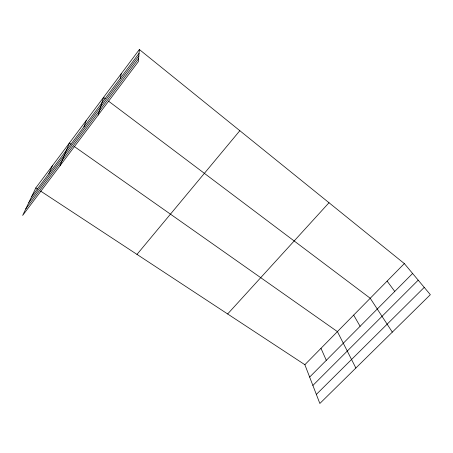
<?xml version="1.0" encoding="UTF-8"?>
<svg xmlns="http://www.w3.org/2000/svg" width="453" height="453" viewBox="0 0 453 453"><rect width="100%" height="100%" fill="white"/><g stroke="black" fill="none" stroke-linecap="round" stroke-linejoin="round"><path stroke-width="0.68" d="M139.36 49.519L138.403 61.557L22.65 215.447L35.804 187.921L139.36 49.519L404.336 263.589L430.35 294.682L319.852 403.481L304.863 364.705L40.447 190.968M120.221 78.414L121.234 73.743M98.137 115.09L103.539 97.389L105.209 98.646M83.924 126.851L86.263 120.487M59.96 165.843L69.383 143.046L71.087 144.241M48.833 173.669L52.395 165.747M31.67 196.574L139.06 53.278M28.845 202.491L138.856 55.866M25.781 208.901L138.629 58.675M136.987 254.399L239.835 130.691M227.644 313.969L329.008 202.734M304.863 364.705L404.336 263.589M309.648 377.077L412.604 273.47M312.876 385.441L418.21 280.169M316.347 394.41L424.235 287.378M35.804 187.921L37.548 189.065M73.924 146.24L337.411 331.619L355.865 368.023M108.539 101.155L370.231 298.255L392.321 332.128M387.117 281.092L394.756 291.432M353.663 315.095L360.112 326.296M320.984 348.323L326.302 360.316"/></g></svg>
